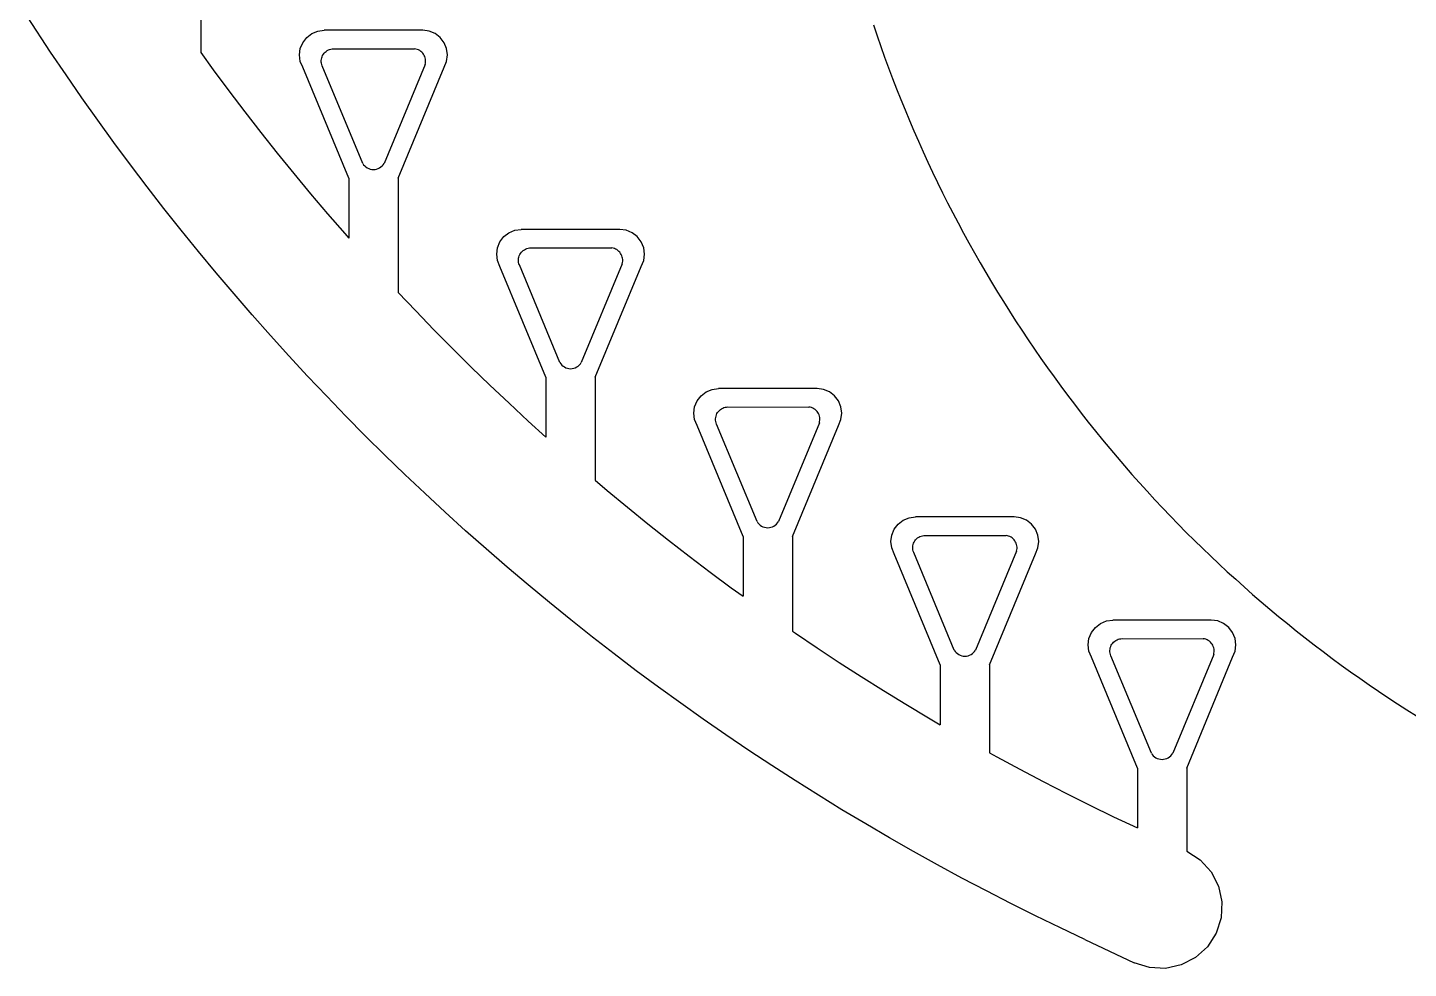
# Model space of a CAD drawing. Extents: x -457 to 457, y -182 to 182.
# Drawn here: x 21.9 to 199.8, y -160.4 to -39.3 of the extents above; entities that cross this region are included whole.
import ezdxf

# ---------------------------------------------------------------- set-up
doc = ezdxf.new("R2010")
doc.units = 0
doc.header["$MEASUREMENT"] = 0
doc.layers.get('0').update_dxf_attribs({"linetype": 'CONTINUOUS'})

msp = doc.modelspace()

# ---------------------------------------------------------------- linework, layer by layer
for p, q in [((44.21, -25.63), (44.21, -42.5)), ((24.84, -42.44), (21.88, -37.91)), ((130.84, -38.94), (131.31, -40.32)), ((57.33, -41.22), (57.84, -40.56)), ((57.84, -40.56), (58.49, -40.05)), ((58.49, -40.05), (59.26, -39.74)), ((59.26, -39.74), (60.08, -39.63)), ((72.78, -39.63), (60.08, -39.63)), ((73.6, -39.74), (72.78, -39.63)), ((74.37, -40.05), (73.6, -39.74)), ((75.03, -40.56), (74.37, -40.05)), ((75.53, -41.22), (75.03, -40.56)), ((131.31, -40.32), (131.79, -41.7)), ((26.83, -45.38), (24.84, -42.44)), ((44.21, -42.5), (45.8, -44.7)), ((56.91, -42.8), (57.01, -41.98)), ((57.01, -41.98), (57.33, -41.22)), ((59.98, -42.72), (60.09, -42.58)), ((60.09, -42.58), (60.2, -42.45)), ((60.2, -42.45), (60.34, -42.34)), ((60.34, -42.34), (60.48, -42.24)), ((60.48, -42.24), (60.63, -42.16)), ((60.63, -42.16), (60.79, -42.1)), ((60.79, -42.1), (60.96, -42.05)), ((60.96, -42.05), (61.13, -42.02)), ((61.13, -42.02), (61.3, -42.01)), ((61.3, -42.01), (71.73, -42.02)), ((71.91, -42.05), (71.73, -42.02)), ((72.07, -42.09), (71.91, -42.05)), ((72.23, -42.16), (72.07, -42.09)), ((72.39, -42.24), (72.23, -42.16)), ((72.53, -42.34), (72.39, -42.24)), ((72.66, -42.45), (72.53, -42.34)), ((72.78, -42.58), (72.66, -42.45)), ((72.88, -42.72), (72.78, -42.58)), ((75.85, -41.98), (75.53, -41.22)), ((75.96, -42.8), (75.85, -41.98)), ((131.79, -41.7), (132.28, -43.08)), ((57.01, -43.63), (56.91, -42.8)), ((57.33, -44.39), (57.01, -43.63)), ((63.26, -58.68), (57.33, -44.39)), ((59.72, -43.53), (59.73, -43.36)), ((59.72, -43.71), (59.72, -43.53)), ((59.74, -43.88), (59.72, -43.71)), ((59.73, -43.36), (59.77, -43.19)), ((59.78, -44.05), (59.74, -43.88)), ((59.77, -43.19), (59.82, -43.03)), ((59.84, -44.21), (59.78, -44.05)), ((59.82, -43.03), (59.89, -42.87)), ((65.06, -56.77), (59.84, -44.21)), ((59.89, -42.87), (59.98, -42.72)), ((73.09, -44.04), (67.81, -56.77)), ((69.61, -58.68), (75.53, -44.39)), ((72.97, -42.87), (72.88, -42.72)), ((73.04, -43.02), (72.97, -42.87)), ((73.1, -43.19), (73.04, -43.02)), ((73.09, -44.04), (73.12, -43.88)), ((73.13, -43.36), (73.1, -43.19)), ((73.12, -43.88), (73.15, -43.7)), ((73.15, -43.53), (73.13, -43.36)), ((73.15, -43.7), (73.15, -43.53)), ((75.53, -44.39), (75.85, -43.63)), ((75.85, -43.63), (75.96, -42.8)), ((132.28, -43.08), (132.78, -44.45)), ((132.78, -44.45), (133.3, -45.82)), ((28.86, -48.31), (26.83, -45.38)), ((45.8, -44.7), (47.82, -47.42)), ((133.3, -45.82), (133.83, -47.18)), ((47.82, -47.42), (49.86, -50.11)), ((133.83, -47.18), (134.37, -48.54)), ((30.91, -51.21), (28.86, -48.31)), ((134.37, -48.54), (134.92, -49.89)), ((33, -54.09), (30.91, -51.21)), ((49.86, -50.11), (51.94, -52.79)), ((134.92, -49.89), (135.48, -51.24)), ((135.48, -51.24), (136.06, -52.59)), ((51.94, -52.79), (54.04, -55.44)), ((136.06, -52.59), (136.65, -53.92)), ((35.12, -56.94), (33, -54.09)), ((136.65, -53.92), (137.24, -55.26)), ((54.04, -55.44), (56.17, -58.06)), ((65.06, -56.77), (65.17, -56.94)), ((67.69, -56.94), (67.81, -56.77)), ((137.24, -55.26), (137.86, -56.59)), ((137.86, -56.59), (138.48, -57.91)), ((37.27, -59.78), (35.12, -56.94)), ((56.17, -58.06), (58.33, -60.67)), ((63.26, -58.68), (63.26, -66.39)), ((65.17, -56.94), (65.31, -57.1)), ((65.31, -57.1), (65.47, -57.23)), ((65.47, -57.23), (65.64, -57.35)), ((65.64, -57.35), (65.82, -57.44)), ((65.82, -57.44), (66.02, -57.51)), ((66.02, -57.51), (66.22, -57.55)), ((66.22, -57.55), (66.43, -57.56)), ((66.43, -57.56), (66.64, -57.55)), ((66.64, -57.55), (66.84, -57.51)), ((66.84, -57.51), (67.04, -57.44)), ((67.04, -57.44), (67.23, -57.35)), ((67.23, -57.35), (67.4, -57.23)), ((67.4, -57.23), (67.55, -57.1)), ((67.55, -57.1), (67.69, -56.94)), ((69.61, -58.68), (69.61, -73.38)), ((138.48, -57.91), (139.11, -59.23)), ((39.45, -62.59), (37.27, -59.78)), ((139.11, -59.23), (139.76, -60.54)), ((58.33, -60.67), (60.52, -63.24)), ((139.76, -60.54), (140.41, -61.84)), ((140.41, -61.84), (141.08, -63.14)), ((41.66, -65.37), (39.45, -62.59)), ((60.52, -63.24), (62.74, -65.8)), ((141.08, -63.14), (141.76, -64.44)), ((43.9, -68.13), (41.66, -65.37)), ((62.74, -65.8), (63.26, -66.39)), ((83.24, -66.19), (83.89, -65.69)), ((83.89, -65.69), (84.66, -65.37)), ((84.66, -65.37), (85.48, -65.26)), ((98.18, -65.26), (85.48, -65.26)), ((99, -65.37), (98.18, -65.26)), ((99.77, -65.69), (99, -65.37)), ((100.43, -66.19), (99.77, -65.69)), ((141.76, -64.44), (142.45, -65.73)), ((142.45, -65.73), (143.15, -67.01)), ((82.41, -67.62), (82.73, -66.85)), ((82.73, -66.85), (83.24, -66.19)), ((100.93, -66.85), (100.43, -66.19)), ((101.25, -67.62), (100.93, -66.85)), ((143.15, -67.01), (143.86, -68.29)), ((46.17, -70.87), (43.9, -68.13)), ((82.31, -68.44), (82.41, -67.62)), ((82.41, -69.26), (82.31, -68.44)), ((82.73, -70.03), (82.41, -69.26)), ((85.12, -69.17), (85.13, -68.99)), ((85.12, -69.34), (85.12, -69.17)), ((85.14, -69.51), (85.12, -69.34)), ((85.13, -68.99), (85.17, -68.82)), ((85.17, -68.82), (85.22, -68.66)), ((85.22, -68.66), (85.29, -68.5)), ((85.29, -68.5), (85.38, -68.35)), ((85.38, -68.35), (85.49, -68.21)), ((85.49, -68.21), (85.6, -68.09)), ((85.6, -68.09), (85.74, -67.97)), ((85.74, -67.97), (85.88, -67.88)), ((85.88, -67.88), (86.03, -67.79)), ((86.03, -67.79), (86.19, -67.73)), ((86.19, -67.73), (86.36, -67.68)), ((86.36, -67.68), (86.53, -67.66)), ((86.53, -67.66), (86.7, -67.65)), ((86.7, -67.65), (97.13, -67.65)), ((97.31, -67.68), (97.13, -67.65)), ((97.47, -67.73), (97.31, -67.68)), ((97.63, -67.79), (97.47, -67.73)), ((97.79, -67.87), (97.63, -67.79)), ((97.93, -67.97), (97.79, -67.87)), ((98.06, -68.09), (97.93, -67.97)), ((98.18, -68.21), (98.06, -68.09)), ((98.28, -68.35), (98.18, -68.21)), ((98.37, -68.5), (98.28, -68.35)), ((98.44, -68.66), (98.37, -68.5)), ((98.5, -68.82), (98.44, -68.66)), ((98.53, -68.99), (98.5, -68.82)), ((98.52, -69.51), (98.55, -69.34)), ((98.55, -69.16), (98.53, -68.99)), ((98.55, -69.34), (98.55, -69.16)), ((100.93, -70.03), (101.25, -69.26)), ((101.36, -68.44), (101.25, -67.62)), ((101.25, -69.26), (101.36, -68.44)), ((143.86, -68.29), (144.59, -69.56)), ((48.47, -73.58), (46.17, -70.87)), ((88.66, -84.31), (82.73, -70.03)), ((85.18, -69.68), (85.14, -69.51)), ((85.24, -69.84), (85.18, -69.68)), ((90.46, -82.4), (85.24, -69.84)), ((98.49, -69.68), (93.21, -82.4)), ((95.01, -84.31), (100.93, -70.03)), ((98.49, -69.68), (98.52, -69.51)), ((144.59, -69.56), (145.32, -70.82)), ((145.32, -70.82), (146.07, -72.08)), ((146.07, -72.08), (146.82, -73.33)), ((50.8, -76.27), (48.47, -73.58)), ((69.61, -73.38), (71.88, -75.77)), ((146.82, -73.33), (147.59, -74.57)), ((147.59, -74.57), (148.37, -75.81)), ((53.16, -78.93), (50.8, -76.27)), ((71.88, -75.77), (74.23, -78.2)), ((148.37, -75.81), (149.16, -77.04)), ((74.23, -78.2), (76.61, -80.61)), ((149.16, -77.04), (149.96, -78.26)), ((149.96, -78.26), (150.77, -79.48)), ((55.55, -81.56), (53.16, -78.93)), ((150.77, -79.48), (151.59, -80.69)), ((57.96, -84.17), (55.55, -81.56)), ((76.61, -80.61), (79.01, -82.99)), ((151.59, -80.69), (152.42, -81.89)), ((79.01, -82.99), (81.44, -85.34)), ((90.46, -82.4), (90.57, -82.58)), ((90.57, -82.58), (90.71, -82.73)), ((90.71, -82.73), (90.87, -82.87)), ((90.87, -82.87), (91.04, -82.98)), ((91.04, -82.98), (91.22, -83.08)), ((91.22, -83.08), (91.42, -83.14)), ((91.42, -83.14), (91.62, -83.18)), ((91.62, -83.18), (91.83, -83.2)), ((91.83, -83.2), (92.04, -83.18)), ((92.04, -83.18), (92.24, -83.14)), ((92.24, -83.14), (92.44, -83.08)), ((92.44, -83.08), (92.63, -82.98)), ((92.63, -82.98), (92.8, -82.87)), ((92.8, -82.87), (92.95, -82.73)), ((92.95, -82.73), (93.09, -82.58)), ((93.09, -82.58), (93.21, -82.4)), ((152.42, -81.89), (153.26, -83.08)), ((153.26, -83.08), (154.12, -84.27)), ((60.41, -86.75), (57.96, -84.17)), ((81.44, -85.34), (83.9, -87.66)), ((88.66, -84.31), (88.66, -92.02)), ((95.01, -84.31), (95.01, -97.56)), ((154.12, -84.27), (154.98, -85.45)), ((62.88, -89.31), (60.41, -86.75)), ((108.13, -87.34), (108.64, -86.68)), ((108.64, -86.68), (109.29, -86.18)), ((109.29, -86.18), (110.06, -85.86)), ((110.06, -85.86), (110.88, -85.75)), ((123.58, -85.75), (110.88, -85.75)), ((124.4, -85.86), (123.58, -85.75)), ((125.17, -86.18), (124.4, -85.86)), ((125.83, -86.68), (125.17, -86.18)), ((126.33, -87.34), (125.83, -86.68)), ((154.98, -85.45), (155.85, -86.62)), ((155.85, -86.62), (156.74, -87.79)), ((83.9, -87.66), (86.38, -89.96)), ((107.71, -88.93), (107.81, -88.1)), ((107.81, -89.75), (107.71, -88.93)), ((107.81, -88.1), (108.13, -87.34)), ((110.69, -88.99), (110.78, -88.84)), ((110.78, -88.84), (110.89, -88.7)), ((110.89, -88.7), (111, -88.58)), ((111, -88.58), (111.14, -88.46)), ((111.14, -88.46), (111.28, -88.36)), ((111.28, -88.36), (111.43, -88.28)), ((111.43, -88.28), (111.59, -88.22)), ((111.59, -88.22), (111.76, -88.17)), ((111.76, -88.17), (111.93, -88.14)), ((111.93, -88.14), (112.1, -88.13)), ((112.1, -88.13), (122.53, -88.14)), ((122.71, -88.17), (122.53, -88.14)), ((122.87, -88.22), (122.71, -88.17)), ((123.03, -88.28), (122.87, -88.22)), ((123.19, -88.36), (123.03, -88.28)), ((123.33, -88.46), (123.19, -88.36)), ((123.46, -88.57), (123.33, -88.46)), ((123.58, -88.7), (123.46, -88.57)), ((123.68, -88.84), (123.58, -88.7)), ((123.77, -88.99), (123.68, -88.84)), ((126.65, -88.1), (126.33, -87.34)), ((126.76, -88.93), (126.65, -88.1)), ((126.65, -89.75), (126.76, -88.93)), ((156.74, -87.79), (157.63, -88.95)), ((65.38, -91.84), (62.88, -89.31)), ((86.38, -89.96), (88.66, -92.02)), ((108.13, -90.51), (107.81, -89.75)), ((114.06, -104.8), (108.13, -90.51)), ((110.52, -89.65), (110.53, -89.48)), ((110.52, -89.83), (110.52, -89.65)), ((110.54, -90), (110.52, -89.83)), ((110.53, -89.48), (110.57, -89.31)), ((110.58, -90.17), (110.54, -90)), ((110.57, -89.31), (110.62, -89.15)), ((110.64, -90.33), (110.58, -90.17)), ((110.62, -89.15), (110.69, -88.99)), ((115.86, -102.89), (110.64, -90.33)), ((123.89, -90.17), (118.61, -102.89)), ((120.41, -104.8), (126.33, -90.51)), ((123.84, -89.15), (123.77, -88.99)), ((123.9, -89.31), (123.84, -89.15)), ((123.89, -90.17), (123.92, -90)), ((123.93, -89.48), (123.9, -89.31)), ((123.92, -90), (123.95, -89.83)), ((123.95, -89.65), (123.93, -89.48)), ((123.95, -89.83), (123.95, -89.65)), ((126.33, -90.51), (126.65, -89.75)), ((157.63, -88.95), (158.53, -90.09)), ((158.53, -90.09), (159.45, -91.24)), ((67.91, -94.34), (65.38, -91.84)), ((159.45, -91.24), (160.37, -92.37)), ((160.37, -92.37), (161.3, -93.49)), ((161.3, -93.49), (162.25, -94.61)), ((70.47, -96.81), (67.91, -94.34)), ((162.25, -94.61), (163.2, -95.72)), ((163.2, -95.72), (164.16, -96.82)), ((73.05, -99.25), (70.47, -96.81)), ((95.01, -97.56), (96.56, -98.88)), ((164.16, -96.82), (165.13, -97.91)), ((75.66, -101.67), (73.05, -99.25)), ((96.56, -98.88), (99.16, -101.04)), ((165.13, -97.91), (166.12, -98.99)), ((166.12, -98.99), (167.11, -100.07)), ((99.16, -101.04), (101.79, -103.17)), ((167.11, -100.07), (168.11, -101.13)), ((168.11, -101.13), (169.12, -102.19)), ((78.3, -104.06), (75.66, -101.67)), ((101.79, -103.17), (104.44, -105.27)), ((115.86, -102.89), (115.97, -103.06)), ((115.97, -103.06), (116.11, -103.22)), ((118.35, -103.22), (118.49, -103.06)), ((118.49, -103.06), (118.61, -102.89)), ((134.04, -103.22), (134.69, -102.71)), ((134.69, -102.71), (135.46, -102.4)), ((135.46, -102.4), (136.28, -102.29)), ((148.98, -102.29), (136.28, -102.29)), ((149.8, -102.4), (148.98, -102.29)), ((150.57, -102.71), (149.8, -102.4)), ((151.23, -103.22), (150.57, -102.71)), ((169.12, -102.19), (170.13, -103.24)), ((80.96, -106.42), (78.3, -104.06)), ((114.06, -104.8), (114.06, -112.51)), ((116.11, -103.22), (116.27, -103.36)), ((116.27, -103.36), (116.44, -103.47)), ((116.44, -103.47), (116.62, -103.56)), ((116.62, -103.56), (116.82, -103.63)), ((116.82, -103.63), (117.02, -103.67)), ((117.02, -103.67), (117.23, -103.68)), ((117.23, -103.68), (117.44, -103.67)), ((117.44, -103.67), (117.64, -103.63)), ((117.64, -103.63), (117.84, -103.56)), ((117.84, -103.56), (118.03, -103.47)), ((118.03, -103.47), (118.2, -103.36)), ((118.2, -103.36), (118.35, -103.22)), ((120.41, -104.8), (120.41, -116.99)), ((133.11, -105.46), (133.21, -104.64)), ((133.21, -104.64), (133.53, -103.88)), ((133.53, -103.88), (134.04, -103.22)), ((136.54, -105), (136.68, -104.9)), ((136.68, -104.9), (136.83, -104.82)), ((136.83, -104.82), (136.99, -104.76)), ((136.99, -104.76), (137.16, -104.71)), ((137.16, -104.71), (137.33, -104.68)), ((137.33, -104.68), (137.5, -104.67)), ((137.5, -104.67), (147.93, -104.68)), ((148.11, -104.71), (147.93, -104.68)), ((148.27, -104.75), (148.11, -104.71)), ((148.43, -104.82), (148.27, -104.75)), ((148.59, -104.9), (148.43, -104.82)), ((148.73, -105), (148.59, -104.9)), ((151.73, -103.88), (151.23, -103.22)), ((152.05, -104.64), (151.73, -103.88)), ((152.16, -105.46), (152.05, -104.64)), ((170.13, -103.24), (171.16, -104.28)), ((171.16, -104.28), (172.2, -105.31)), ((83.65, -108.75), (80.96, -106.42)), ((104.44, -105.27), (107.11, -107.34)), ((133.21, -106.29), (133.11, -105.46)), ((133.53, -107.05), (133.21, -106.29)), ((135.92, -106.19), (135.93, -106.02)), ((135.92, -106.36), (135.92, -106.19)), ((135.94, -106.54), (135.92, -106.36)), ((135.93, -106.02), (135.97, -105.85)), ((135.98, -106.71), (135.94, -106.54)), ((135.97, -105.85), (136.02, -105.68)), ((136.04, -106.87), (135.98, -106.71)), ((136.02, -105.68), (136.09, -105.53)), ((136.09, -105.53), (136.18, -105.38)), ((136.18, -105.38), (136.29, -105.24)), ((136.29, -105.24), (136.4, -105.11)), ((136.4, -105.11), (136.54, -105)), ((149.29, -106.7), (144.01, -119.43)), ((148.86, -105.11), (148.73, -105)), ((148.98, -105.24), (148.86, -105.11)), ((149.08, -105.38), (148.98, -105.24)), ((149.17, -105.53), (149.08, -105.38)), ((149.24, -105.68), (149.17, -105.53)), ((149.3, -105.85), (149.24, -105.68)), ((149.29, -106.7), (149.32, -106.54)), ((149.33, -106.02), (149.3, -105.85)), ((149.32, -106.54), (149.35, -106.36)), ((149.35, -106.19), (149.33, -106.02)), ((149.35, -106.36), (149.35, -106.19)), ((151.73, -107.05), (152.05, -106.29)), ((152.05, -106.29), (152.16, -105.46)), ((172.2, -105.31), (173.25, -106.33)), ((173.25, -106.33), (174.3, -107.34)), ((107.11, -107.34), (109.81, -109.39)), ((139.46, -121.34), (133.53, -107.05)), ((141.26, -119.43), (136.04, -106.87)), ((145.81, -121.34), (151.73, -107.05)), ((174.3, -107.34), (175.36, -108.35)), ((175.36, -108.35), (176.44, -109.34)), ((86.36, -111.04), (83.65, -108.75)), ((109.81, -109.39), (112.53, -111.4)), ((176.44, -109.34), (177.52, -110.32)), ((89.1, -113.31), (86.36, -111.04)), ((112.53, -111.4), (114.06, -112.51)), ((177.52, -110.32), (178.61, -111.3)), ((178.61, -111.3), (179.7, -112.26)), ((91.86, -115.55), (89.1, -113.31)), ((179.7, -112.26), (180.81, -113.22)), ((180.81, -113.22), (181.92, -114.16)), ((94.64, -117.76), (91.86, -115.55)), ((160.86, -115.69), (161.68, -115.58)), ((174.38, -115.58), (161.68, -115.58)), ((175.2, -115.69), (174.38, -115.58)), ((181.92, -114.16), (183.05, -115.1)), ((183.05, -115.1), (184.18, -116.03)), ((120.41, -116.99), (120.81, -117.26)), ((120.81, -117.26), (123.61, -119.16)), ((158.61, -117.93), (158.93, -117.17)), ((158.93, -117.17), (159.44, -116.51)), ((159.44, -116.51), (160.09, -116)), ((160.09, -116), (160.86, -115.69)), ((175.97, -116), (175.2, -115.69)), ((176.63, -116.51), (175.97, -116)), ((177.13, -117.17), (176.63, -116.51)), ((177.45, -117.93), (177.13, -117.17)), ((184.18, -116.03), (185.32, -116.94)), ((185.32, -116.94), (186.46, -117.85)), ((97.45, -119.94), (94.64, -117.76)), ((123.61, -119.16), (126.44, -121.02)), ((158.51, -118.75), (158.61, -117.93)), ((158.61, -119.57), (158.51, -118.75)), ((161.33, -119.31), (161.37, -119.14)), ((161.37, -119.14), (161.42, -118.97)), ((161.42, -118.97), (161.49, -118.82)), ((161.49, -118.82), (161.58, -118.67)), ((161.58, -118.67), (161.69, -118.53)), ((161.69, -118.53), (161.8, -118.4)), ((161.8, -118.4), (161.94, -118.29)), ((161.94, -118.29), (162.08, -118.19)), ((162.08, -118.19), (162.23, -118.11)), ((162.23, -118.11), (162.39, -118.04)), ((162.39, -118.04), (162.56, -118)), ((162.56, -118), (162.73, -117.97)), ((162.73, -117.97), (162.9, -117.96)), ((162.9, -117.96), (173.33, -117.97)), ((173.51, -118), (173.33, -117.97)), ((173.67, -118.04), (173.51, -118)), ((173.83, -118.11), (173.67, -118.04)), ((173.99, -118.19), (173.83, -118.11)), ((174.13, -118.29), (173.99, -118.19)), ((174.26, -118.4), (174.13, -118.29)), ((174.38, -118.53), (174.26, -118.4)), ((174.48, -118.67), (174.38, -118.53)), ((174.57, -118.81), (174.48, -118.67)), ((174.64, -118.97), (174.57, -118.81)), ((174.7, -119.14), (174.64, -118.97)), ((174.73, -119.31), (174.7, -119.14)), ((177.56, -118.75), (177.45, -117.93)), ((177.45, -119.57), (177.56, -118.75)), ((186.46, -117.85), (187.62, -118.75)), ((187.62, -118.75), (188.78, -119.63)), ((100.29, -122.09), (97.45, -119.94)), ((141.26, -119.43), (141.37, -119.6)), ((141.37, -119.6), (141.51, -119.76)), ((141.51, -119.76), (141.67, -119.89)), ((141.67, -119.89), (141.84, -120.01)), ((141.84, -120.01), (142.02, -120.1)), ((142.02, -120.1), (142.22, -120.17)), ((142.22, -120.17), (142.42, -120.21)), ((142.42, -120.21), (142.63, -120.22)), ((142.63, -120.22), (142.84, -120.21)), ((142.84, -120.21), (143.04, -120.17)), ((143.04, -120.17), (143.24, -120.1)), ((143.24, -120.1), (143.43, -120.01)), ((143.43, -120.01), (143.6, -119.89)), ((143.6, -119.89), (143.75, -119.76)), ((143.75, -119.76), (143.89, -119.6)), ((143.89, -119.6), (144.01, -119.43)), ((158.93, -120.34), (158.61, -119.57)), ((164.86, -134.63), (158.93, -120.34)), ((161.32, -119.48), (161.33, -119.31)), ((161.32, -119.65), (161.32, -119.48)), ((161.34, -119.83), (161.32, -119.65)), ((161.38, -119.99), (161.34, -119.83)), ((161.44, -120.16), (161.38, -119.99)), ((166.66, -132.72), (161.44, -120.16)), ((174.69, -119.99), (169.41, -132.72)), ((171.21, -134.63), (177.13, -120.34)), ((174.69, -119.99), (174.72, -119.82)), ((174.72, -119.82), (174.75, -119.65)), ((174.75, -119.48), (174.73, -119.31)), ((174.75, -119.65), (174.75, -119.48)), ((177.13, -120.34), (177.45, -119.57)), ((188.78, -119.63), (189.95, -120.51)), ((189.95, -120.51), (191.13, -121.37)), ((103.15, -124.21), (100.29, -122.09)), ((126.44, -121.02), (129.28, -122.85)), ((139.46, -121.34), (139.46, -129.05)), ((145.81, -121.34), (145.81, -132.65)), ((191.13, -121.37), (192.31, -122.23)), ((192.31, -122.23), (193.51, -123.07)), ((106.03, -126.29), (103.15, -124.21)), ((129.28, -122.85), (132.14, -124.65)), ((193.51, -123.07), (194.71, -123.91)), ((194.71, -123.91), (195.91, -124.73)), ((108.93, -128.35), (106.03, -126.29)), ((132.14, -124.65), (135.03, -126.42)), ((195.91, -124.73), (197.13, -125.55)), ((197.13, -125.55), (198.35, -126.35)), ((135.03, -126.42), (137.93, -128.16)), ((198.35, -126.35), (199.58, -127.14)), ((199.58, -127.14), (200.81, -127.92)), ((111.85, -130.37), (108.93, -128.35)), ((137.93, -128.16), (139.46, -129.05)), ((114.8, -132.36), (111.85, -130.37)), ((117.77, -134.32), (114.8, -132.36)), ((145.81, -132.65), (146.75, -133.18)), ((146.75, -133.18), (149.72, -134.79)), ((166.66, -132.72), (166.77, -132.89)), ((166.77, -132.89), (166.91, -133.05)), ((166.91, -133.05), (167.07, -133.18)), ((167.07, -133.18), (167.24, -133.3)), ((167.24, -133.3), (167.42, -133.39)), ((167.42, -133.39), (167.62, -133.46)), ((168.44, -133.46), (168.64, -133.39)), ((168.64, -133.39), (168.83, -133.3)), ((168.83, -133.3), (169, -133.18)), ((169, -133.18), (169.15, -133.05)), ((169.15, -133.05), (169.29, -132.89)), ((169.29, -132.89), (169.41, -132.72)), ((120.76, -136.24), (117.77, -134.32)), ((149.72, -134.79), (152.72, -136.36)), ((164.86, -134.63), (164.86, -142.34)), ((167.62, -133.46), (167.82, -133.5)), ((167.82, -133.5), (168.03, -133.51)), ((168.03, -133.51), (168.24, -133.5)), ((168.24, -133.5), (168.44, -133.46)), ((171.21, -134.63), (171.21, -145.33)), ((123.77, -138.14), (120.76, -136.24)), ((152.72, -136.36), (155.73, -137.91)), ((126.8, -140), (123.77, -138.14)), ((155.73, -137.91), (158.75, -139.42)), ((129.85, -141.82), (126.8, -140)), ((158.75, -139.42), (161.8, -140.89)), ((132.92, -143.62), (129.85, -141.82)), ((161.8, -140.89), (164.86, -142.34)), ((136.01, -145.38), (132.92, -143.62)), ((139.12, -147.1), (136.01, -145.38)), ((171.21, -145.33), (172.95, -146.46)), ((142.25, -148.79), (139.12, -147.1)), ((172.95, -146.46), (174.34, -147.99)), ((145.4, -150.45), (142.25, -148.79)), ((174.34, -147.99), (175.29, -149.83)), ((148.56, -152.07), (145.4, -150.45)), ((175.29, -149.83), (175.73, -151.86)), ((151.74, -153.66), (148.56, -152.07)), ((175.73, -151.86), (175.63, -153.93)), ((154.94, -155.21), (151.74, -153.66)), ((175.63, -153.93), (175, -155.9)), ((158.08, -156.69), (154.94, -155.21)), ((175, -155.9), (173.88, -157.64)), ((158.08, -156.69), (164.43, -159.69)), ((173.88, -157.64), (172.34, -159.03)), ((166.4, -160.32), (164.43, -159.69)), ((170.5, -159.98), (168.47, -160.42)), ((172.34, -159.03), (170.5, -159.98)), ((168.47, -160.42), (166.4, -160.32))]:
    msp.add_line(p, q)

doc.saveas('drawing.dxf')
